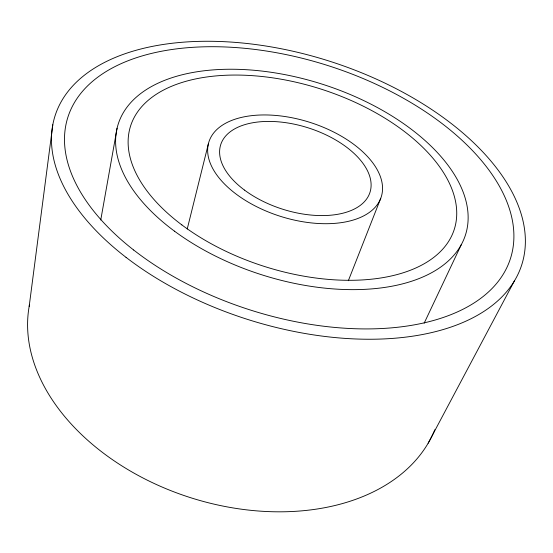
<?xml version="1.0" encoding="UTF-8"?>
<svg xmlns="http://www.w3.org/2000/svg" width="553" height="553" viewBox="0 0 553 553"><rect width="100%" height="100%" fill="white"/><g stroke="black" fill="none" stroke-linecap="round" stroke-linejoin="round"><path stroke-width="0.83" d="M29.178 306.355L52.798 124.75M100.75 220.004L117.084 128.206M187.232 229.011L208.37 143.842M348.342 280.724L380.754 198.278A90.45 49.252 17.7 0 0 267.555 114.983A90.45 49.252 17.7 0 0 236.981 194.725A90.45 49.252 17.7 0 0 380.754 198.278M424.158 323.194L461.368 244.523M428.146 443.223L514.408 280.917M434.824 429.729A212.587 146.842 17.7 0 1 193.197 498.509A212.587 146.842 17.7 0 1 29.482 304.717M126.022 257.332A244.951 135.457 17.7 0 0 519.06 271.931A244.951 135.457 17.7 0 0 220.177 41.503A244.951 135.457 17.7 0 0 126.022 257.332M133.667 250.018A232.288 128.227 17.7 0 0 507.412 266.401A232.288 128.227 17.7 0 0 226.509 47.026A232.288 128.227 17.7 0 0 133.667 250.018M174.451 231.14A182.262 99.996 17.7 0 0 464.437 237.88A182.262 99.996 17.7 0 0 236.719 69.305A182.262 99.996 17.7 0 0 174.451 231.14M181.847 224.905A169.889 93.084 17.7 0 0 452.962 232.979A169.889 93.084 17.7 0 0 242.484 75.16A169.889 93.084 17.7 0 0 181.847 224.905M244.495 190.087A78.339 42.629 17.7 0 0 369.404 193.951A78.339 42.629 17.7 0 0 272.18 121.473A78.339 42.629 17.7 0 0 244.495 190.087"/></g></svg>
